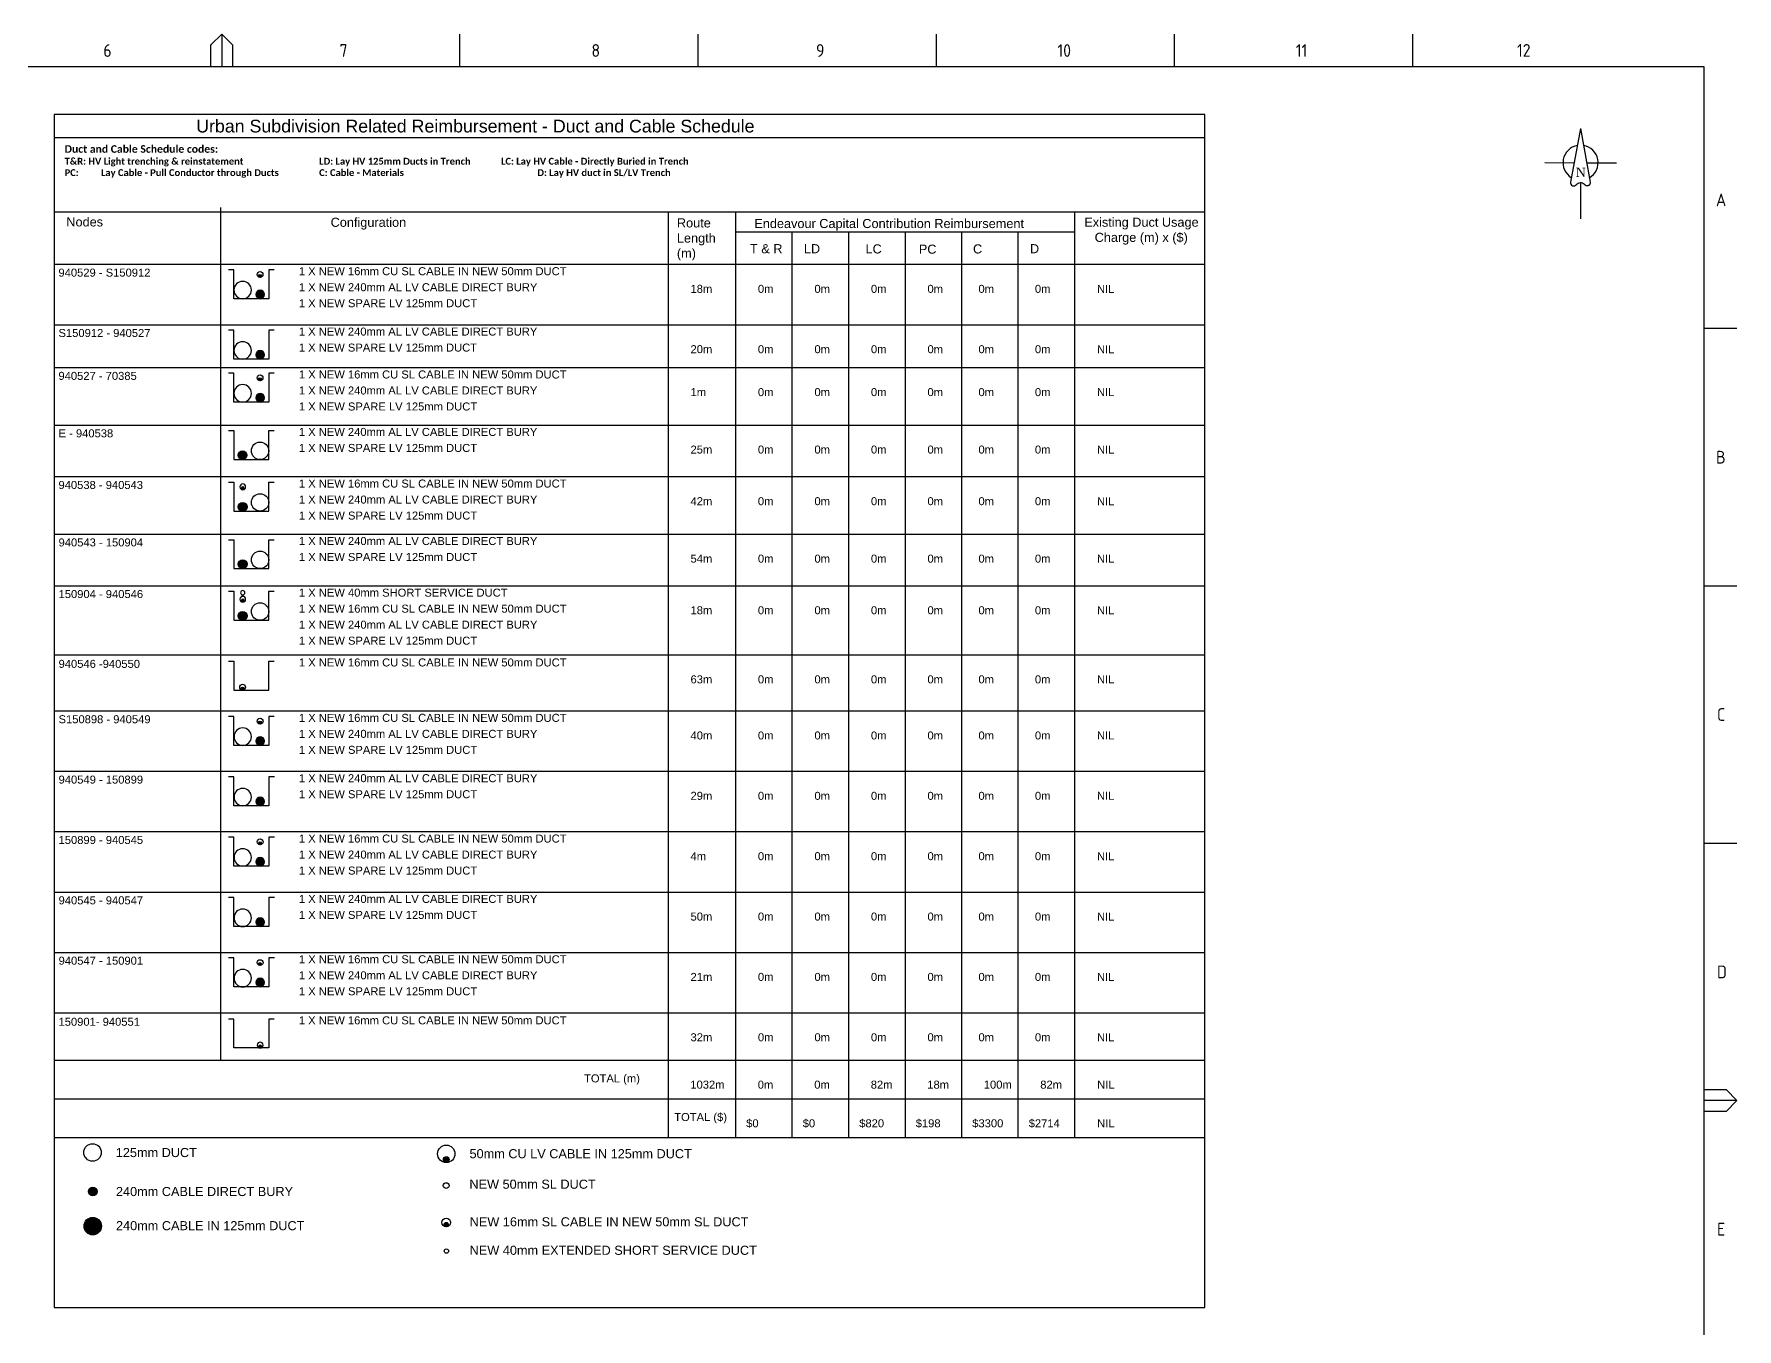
# Paper-space layout 'Retic2' of a CAD drawing. Header units: metres, sheet in millimetres. Extents: x -21 to 813, y -3 to 583.
# Drawn here: x 344.5 to 812.8, y 227.4 to 583.4 of the extents above; entities that cross this region are included whole.
import ezdxf
from ezdxf.enums import TextEntityAlignment as Align

# ---------------------------------------------------------------- set-up
doc = ezdxf.new("R2010")
doc.units = ezdxf.units.M
doc.linetypes.add('Cable Exist UG', pattern=[8.2, 4, -1.2, 1.8, -1.2])
doc.linetypes.add('IE Trench LV', pattern=[6.5, 5, -1.5])
doc.layers.get('0').update_dxf_attribs({"color": 6})
for name, color, linetype in [('Duct_SP_NEW', 2, 'Continuous'), ('Notes', 7, 'Continuous'), ('SupportsUG_SP_EXT', 7, 'Continuous')]:
    doc.layers.add(name, color=color, linetype=linetype)
doc.styles.add('iecISOCP', font='isocp.shx')
doc.styles.add('iecNAME', font='times.ttf')
doc.styles.get("Standard").update_dxf_attribs({"font": 'arial.ttf'})

# ---------------------------------------------------------------- blocks, each defined once
blk = doc.blocks.new('NorthPnt 11(NP11)')
for p, q in [((-19.7, 0.02), (-3.49, 0)), ((3.32, 0), (19.7, -0.02)), ((-0.08, -10.94), (-0.08, -30.8))]:
    blk.add_line(p, q)
for points in [[(-0.08, 18.81), (-5.43, -10.68, 0.877048), (-2.29, -11.9, -0.1543), (-0.08, -10.94, 0.090511)], [(-0.08, 18.81), (5.26, -10.68, -0.877048), (2.13, -11.9, 0.1543), (-0.08, -10.94, -0.090511)]]:
    blk.add_lwpolyline(points, format="xyb")
for start, end in [(100.5988, 238.86433), (300.09942, 80.43745)]:
    blk.add_arc((0, 0), 9.64, start, end)
at = {"color": 7, "style": 'iecNAME'}
blk.add_text('N', height=5.02, dxfattribs=at).set_placement((-2.62, -7.82))
blk = doc.blocks.new('A1_FRAME_TITLE')
at = {"layer": 'Notes', "linetype": 'Continuous'}
for p, q in [((413.68, 580.39), (416.68, 583.39)), ((416.68, 583.39), (416.68, 574.39)), ((416.68, 583.39), (419.68, 580.39)), ((482.19, 574.39), (482.19, 583.39)), ((547.7, 574.39), (547.7, 583.39)), ((613.21, 574.39), (613.21, 583.39)), ((678.72, 574.39), (678.72, 583.39)), ((744.23, 574.39), (744.23, 583.39)), ((413.68, 574.39), (413.68, 580.39)), ((419.68, 580.39), (419.68, 574.39)), ((833.35, 502.43), (824.35, 502.43)), ((824.37, 431.68), (833.35, 431.68)), ((824.35, 360.93), (833.35, 360.93)), ((824.37, 293.18), (830.35, 293.18)), ((830.35, 293.18), (833.35, 290.18)), ((833.35, 290.18), (824.35, 290.18)), ((830.35, 287.18), (824.37, 287.18)), ((833.35, 290.18), (830.35, 287.18))]:
    blk.add_line(p, q, dxfattribs=at)
at = {"layer": 'Notes', "color": 3, "linetype": 'Continuous'}
blk.add_line((824.37, 5.97), (824.37, 574.39), dxfattribs=at)
at = {"layer": 'Notes', "color": 3, "linetype": 'Continuous', "flags": 128}
blk.add_lwpolyline([(824.37, 574.39), (149.5, 574.39)], dxfattribs=at)
blk.add_attdef('DRAFT_NUM', (29.9, 23.29), '', height=2.5, rotation=90)
at = {"layer": 'Notes', "color": 7, "style": 'iecISOCP'}
for s, p in [('12', (772.87, 577.16)), ('6', (384.13, 577.12)), ('7', (449.08, 577.12)), ('8', (518.36, 577.12)), ('9', (580.11, 577.12)), ('10', (646.5, 577.12)), ('11', (712.06, 577.12)), ('A', (827.58, 536.06)), ('B', (827.58, 465.31)), ('C', (827.87, 394.56)), ('D', (827.87, 323.81)), ('E', (827.87, 253.06))]:
    blk.add_text(s, height=3.5, dxfattribs=at).set_placement(p)
for tag, p in [('CAP_NO', (513.19, 43.46)), ('IE_NUM', (513.05, 37.81)), ('REF_No_1', (335.24, 32.31)), ('REF_1', (362.52, 32.31)), ('GEN_WO', (441.71, 31.76)), ('HV_SWITCH', (513.46, 32.16)), ('REF_No_2', (335.24, 26.31)), ('REF_2', (362.52, 26.31)), ('OH_WO', (441.71, 25.81)), ('UBD_REF', (513.05, 25.83)), ('REF_No_3', (335.24, 20.31)), ('REF_3', (362.52, 20.31)), ('UG_WO', (441.71, 20.05)), ('GIS_MAP_No', (513.05, 20.04)), ('REF_No_4', (335.24, 14.31)), ('REF_4', (362.52, 14.31)), ('SUB_WO', (441.71, 13.81)), ('HV_OP_DIAG', (513.33, 14.2)), ('LGA', (512.95, 7.78))]:
    blk.add_attdef(tag, p, '', height=2.5, dxfattribs=at)
at = {"layer": 'Notes', "style": 'iecISOCP'}
for tag, p in [('T1', (684.37, 39.47)), ('T2', (684.37, 34.35)), ('T3', (684.37, 28.92)), ('T4', (684.37, 23.66)), ('T5', (684.37, 18.23)), ('T6', (684.37, 12.97))]:
    blk.add_attdef(tag, text='', height=3.5, dxfattribs=at).set_placement(p, align=Align.CENTER)
at = {"layer": 'Notes', "color": 7, "style": 'iecISOCP'}
for tag, p in [('scale', (567.76, 33.27)), ('DRAWN', (567.76, 24.93)), ('DATE', (567.76, 16.88)), ('CHD', (567.76, 8.37)), ('DESIGN', (605.62, 9.15))]:
    blk.add_attdef(tag, text='', height=2.5, dxfattribs=at).set_placement(p, align=Align.CENTER)
at = {"layer": 'Notes', "color": 4, "style": 'iecISOCP'}
blk.add_attdef('NUM', text='', height=7, dxfattribs=at).set_placement((792.37, 20.12), align=Align.MIDDLE_CENTER)
at = {"layer": 'Notes', "color": 1, "style": 'iecISOCP'}
blk.add_attdef('REV', text='', height=5, dxfattribs=at).set_placement((820.05, 17.1), align=Align.CENTER)
at = {"layer": 'Notes', "color": 7, "style": 'iecISOCP'}
for tag, p in [('NS', (790.71, 8.12)), ('SHTS', (805.41, 8.12))]:
    blk.add_attdef(tag, text='', height=2.5, dxfattribs=at).set_placement(p, align=Align.MIDDLE)
at = {"layer": 'Notes', "style": 'iecISOCP'}
blk.add_attdef('ExportID', (9.08, 2.39), '', height=2.5, dxfattribs=at)
at = {"layer": 'Notes', "style": 'iecISOCP', "flags": 1}
for tag, p in [('ProjectType', (14.17, -26.8)), ('ProjectNumber', (23.56, -26.82)), ('DrawingNumber', (35.51, -26.8)), ('ProjectDescription', (47.56, -26.83)), ('ExportDate', (60.28, -26.79)), ('ExportUserName', (69.15, -26.8)), ('DesignerCompanyName', (81.48, -26.79)), ('ExportAreaOfInterest', (97.1, -26.81)), ('GIS_SUCCESS', (112, -26.78)), ('CAD_SUCCESS', (121.79, -26.78)), ('DEPOTCODE', (132.11, -26.88)), ('ExportCategories', (140.08, -26.8)), ('Comments', (154.38, -26.88))]:
    blk.add_attdef(tag, p, '', height=1, dxfattribs=at)
blk = doc.blocks.new('DUCT_NEW')
blk.add_circle((0, 0.8), 0.8)
at = {"flags": 1}
blk.add_attdef('Z', (0, 0), '', height=0.2, dxfattribs=at)
at = {"flags": 9}
for tag, p in [('DUCT_CODE', (0, 0)), ('XSECT_TYPE', (0, -0.2)), ('STATE', (0, -0.6)), ('OWNED_BY', (0, -1.02)), ('OPERATED_BY', (0, -1.23)), ('FB_REFERENCE', (0, -0.4)), ('NOTES', (0, -0.8)), ('MAINTAINED_BY', (0, -1.42))]:
    blk.add_attdef(tag, text='', height=0.2, dxfattribs=at).set_placement(p, align=Align.MIDDLE_LEFT)
blk = doc.blocks.new('CABLE_LARGE_NEW')
h = blk.add_hatch(color=256)
edge = h.paths.add_edge_path()
edge.add_arc((0, 0.8), 0.8, 0, 360)
blk.add_circle((0, 0.8), 0.8)
for tag, flags, p in [('COND_CODE', 9, (1.5, 0)), ('STATE', 9, (1.5, -0.4)), ('XSECT_SIZE', 9, (1.5, -0.6)), ('OWNED_BY', 9, (1.5, -1)), ('OPERATED_BY', 9, (1.5, -1.2)), ('Z', 1, (1.5, -1.6)), ('FB_REFERENCE', 9, (1.5, -0.2)), ('NOTES', 9, (1.5, -0.8)), ('MAINTAINED_BY', 9, (1.5, -1.4))]:
    blk.add_attdef(tag, text='', height=0.2, dxfattribs=dict(flags=flags)).set_placement(p, align=Align.MIDDLE_LEFT)
blk = doc.blocks.new('TRENCH_LV_2_DUCTS')
blk.add_lwpolyline([(-0.5, 2.65), (0, 2.65), (0, 0), (3.2, 0), (3.2, 2.65), (3.7, 2.65)])
blk = doc.blocks.new('CABLE_SMALL_NEW')
h = blk.add_hatch(color=256)
edge = h.paths.add_edge_path()
edge.add_arc((0, 0.4), 0.4, 0, 360)
blk.add_circle((0, 0.4), 0.4)
for tag, flags, p in [('COND_CODE', 9, (1.5, 0)), ('XSECT_SIZE', 9, (1.5, -0.6)), ('STATE', 9, (1.5, -0.4)), ('FB_REFERENCE', 9, (1.5, -0.2)), ('NOTES', 9, (1.5, -0.8)), ('Z', 1, (1.5, -1.6)), ('OWNED_BY', 9, (1.5, -1)), ('OPERATED_BY', 9, (1.5, -1.2)), ('MAINTAINED_BY', 9, (1.5, -1.4))]:
    blk.add_attdef(tag, text='', height=0.2, dxfattribs=dict(flags=flags)).set_placement(p, align=Align.MIDDLE_LEFT)

psp = doc.layouts.new('Retic2')

# ---------------------------------------------------------------- linework, layer by layer
at = {"color": 7, "lineweight": -3}
for p, q in [((350.08323, 561.28638), (350.08716, 254.50829)), ((666.46394, 561.28638), (350.08323, 561.28638)), ((666.4439, 233.2536), (666.46394, 561.28638)), ((350.08347, 542.08974), (350.08743, 233.2536)), ((395.77641, 535.72961), (395.77641, 301.29613)), ((395.77643, 534.48672), (395.77643, 301.29613)), ((518.87925, 534.48672), (518.87925, 280.04144)), ((537.41136, 534.48672), (537.41136, 280.04144)), ((537.41136, 534.48672), (537.41136, 280.04144)), ((630.65445, 534.48672), (630.65445, 280.04144)), ((537.41136, 529.05886), (628.25929, 529.05886)), ((552.95187, 529.05886), (552.95187, 280.04144)), ((552.95187, 529.05886), (552.95187, 280.04144)), ((568.49239, 529.05886), (568.49239, 280.04144)), ((568.49239, 529.05886), (568.49239, 280.04144)), ((571.7754, 529.05886), (630.65445, 529.05886)), ((584.0329, 529.05886), (584.0329, 280.04144)), ((584.0329, 529.05886), (584.0329, 280.04144)), ((599.57342, 529.05886), (599.57342, 280.04144)), ((615.10167, 529.05886), (615.10167, 280.04144)), ((350.08689, 233.2536), (666.44519, 233.2536))]:
    psp.add_line(p, q, dxfattribs=at)
for points in [[(350.08349, 554.92625), (666.46355, 554.92625)], [(350.08349, 534.48672), (666.4623, 534.48672)], [(350.08349, 520.09008), (666.46142, 520.09008)], [(350.08349, 520.09008), (666.46142, 520.09008)], [(350.08349, 520.09008), (666.46142, 520.09008)], [(350.08349, 520.09008), (666.46142, 520.09008)], [(350.07982, 503.49486), (666.46041, 503.49486)], [(350.09115, 491.69964), (666.45969, 491.69964)], [(350.07982, 475.90442), (666.45872, 475.90442)], [(350.07982, 475.90442), (666.45872, 475.90442)], [(350.10079, 461.70919), (666.45785, 461.70919)], [(350.08945, 445.91397), (666.45689, 445.91397)], [(350.08945, 445.91397), (666.45689, 445.91397)], [(350.11043, 431.71875), (666.45602, 431.71875)], [(350.11213, 412.72353), (666.45486, 412.72353)], [(350.10806, 397.29788), (666.45392, 397.29788)], [(350.10976, 380.70266), (666.4529, 380.70266)], [(350.11145, 364.10744), (666.45189, 364.10744)], [(350.11315, 347.51222), (666.45088, 347.51222)], [(350.11145, 330.91699), (666.44986, 330.91699)], [(350.11315, 314.32177), (666.44885, 314.32177)], [(350.09283, 301.29613), (666.44805, 301.29613)], [(350.13109, 290.66878), (666.50527, 290.66878)], [(350.13109, 280.04144), (666.50527, 280.04144)]]:
    psp.add_lwpolyline(points, dxfattribs=at)

# ---------------------------------------------------------------- block references
at = {"layer": 'Duct_SP_NEW', "linetype": 'IE Trench LV', "yscale": 3, "zscale": 3}
for p, xscale in [((409.0944, 510.60635), -3), ((409.08422, 494.01113), -3), ((409.0944, 482.21591), -3), ((399.49187, 466.42068), 3), ((399.50205, 452.22546), 3), ((399.50151, 436.43024), 3), ((399.50321, 422.23502), 3), ((399.50084, 403.04298), 3), ((409.10283, 387.81415), -3), ((409.10452, 371.21893), -3), ((409.10622, 354.62371), -3), ((409.10452, 338.02848), -3), ((409.10622, 321.43326), -3), ((409.08963, 304.64123), -3)]:
    psp.add_blockref('TRENCH_LV_2_DUCTS', p, dxfattribs=dict(at, xscale=xscale))
at = {"layer": 'Duct_SP_NEW', "linetype": 'Cable Exist UG'}
for name, p, xscale, yscale, zscale in [('DUCT_NEW', (401.90657, 510.60635), -3, 3, 3), ('CABLE_LARGE_NEW', (406.68114, 516.47858), 0.5, 0.5, 0.5), ('CABLE_LARGE_NEW', (406.70464, 510.60635), -1.5, 1.5, 1.5), ('DUCT_NEW', (401.89639, 494.01113), -3, 3, 3), ('CABLE_LARGE_NEW', (406.69446, 494.01113), -1.5, 1.5, 1.5), ('DUCT_NEW', (401.90657, 482.21591), -3, 3, 3), ('CABLE_LARGE_NEW', (406.68114, 488.08813), 0.5, 0.5, 0.5), ('CABLE_LARGE_NEW', (406.70464, 482.2159), -1.5, 1.5, 1.5), ('CABLE_LARGE_NEW', (401.88163, 466.42068), 1.5, 1.5, 1.5), ('DUCT_NEW', (406.67971, 466.42068), 3, 3, 3), ('CABLE_LARGE_NEW', (401.89181, 452.22546), 1.5, 1.5, 1.5), ('CABLE_LARGE_NEW', (401.91532, 458.09769), -0.5, 0.5, 0.5), ('DUCT_NEW', (406.68989, 452.22546), 3, 3, 3), ('DUCT_NEW', (406.68935, 436.43024), 3, 3, 3), ('CABLE_LARGE_NEW', (401.89127, 436.43024), 1.5, 1.5, 1.5), ('DUCT_NEW', (401.91647, 429.19519), -0.75, 0.75, 0.75), ('CABLE_LARGE_NEW', (401.91647, 427.19108), -0.5, 0.5, 0.5), ('DUCT_NEW', (406.69104, 422.23502), 3, 3, 3), ('CABLE_LARGE_NEW', (401.89297, 422.23501), 1.5, 1.5, 1.5), ('CABLE_LARGE_NEW', (401.8906, 403.04298), 0.5, 0.5, 0.5), ('CABLE_LARGE_NEW', (406.68957, 393.68638), 0.5, 0.5, 0.5), ('DUCT_NEW', (401.91499, 387.81415), -3, 3, 3), ('CABLE_LARGE_NEW', (406.71307, 387.81415), -1.5, 1.5, 1.5), ('DUCT_NEW', (401.91669, 371.21893), -3, 3, 3), ('CABLE_LARGE_NEW', (406.71477, 371.21893), -1.5, 1.5, 1.5), ('CABLE_LARGE_NEW', (406.69296, 360.49593), 0.5, 0.5, 0.5), ('DUCT_NEW', (401.91839, 354.62371), -3, 3, 3), ('CABLE_LARGE_NEW', (406.71646, 354.6237), -1.5, 1.5, 1.5), ('DUCT_NEW', (401.91669, 338.02848), -3, 3, 3), ('CABLE_LARGE_NEW', (406.71477, 338.02848), -1.5, 1.5, 1.5), ('CABLE_LARGE_NEW', (406.69296, 327.30549), 0.5, 0.5, 0.5), ('DUCT_NEW', (401.91839, 321.43326), -3, 3, 3), ('CABLE_LARGE_NEW', (406.71646, 321.43326), -1.5, 1.5, 1.5), ('CABLE_LARGE_NEW', (406.69987, 304.64122), -0.5, 0.5, 0.5), ('DUCT_NEW', (457.8841, 255.47079), 1.5, 1.5, 1.5), ('CABLE_LARGE_NEW', (457.8841, 255.47079), 0.75, 0.75, 0.75), ('DUCT_NEW', (457.92286, 248.1898), 0.75, 0.75, 0.75)]:
    psp.add_blockref(name, p, dxfattribs=dict(at, xscale=xscale, yscale=yscale, zscale=zscale))
for name, p in [('DUCT_NEW', (406.68114, 516.47858)), ('DUCT_NEW', (406.68114, 488.08813)), ('DUCT_NEW', (401.88867, 403.04298)), ('DUCT_NEW', (406.68957, 393.68638)), ('DUCT_NEW', (406.69296, 360.49593)), ('DUCT_NEW', (406.69296, 327.30549)), ('CABLE_LARGE_NEW', (457.88507, 273.12932)), ('DUCT_NEW', (457.85418, 265.99591))]:
    psp.add_blockref(name, p, dxfattribs=at)
at = {"layer": 'Duct_SP_NEW', "linetype": 'Cable Exist UG', "xscale": -1}
for p in [(401.91531, 458.09769), (401.91647, 427.19108), (406.70179, 304.64123)]:
    psp.add_blockref('DUCT_NEW', p, dxfattribs=at)
at = {"layer": 'Duct_SP_NEW', "linetype": 'Continuous'}
for name, p, xscale, yscale, zscale in [('DUCT_NEW', (360.61104, 273.50009), 3, 3, 3), ('DUCT_NEW', (457.8813, 273.12932), 3, 3, 3), ('CABLE_SMALL_NEW', (360.65973, 263.98326), 3, 3, 3), ('CABLE_SMALL_NEW', (360.66716, 253.24985), 6, 6, 6), ('DUCT_NEW', (360.66904, 253.24985), 3, 3, 3)]:
    psp.add_blockref(name, p, dxfattribs=dict(at, xscale=xscale, yscale=yscale, zscale=zscale))
at = {"layer": 'Notes', "xscale": 0.5, "yscale": 0.5, "zscale": 0.5}
psp.add_blockref('NorthPnt 11(NP11)', (769.79188, 548.02731), dxfattribs=at)
at = {"layer": 'SupportsUG_SP_EXT'}
psp.add_blockref('A1_FRAME_TITLE', (-20.549, 0), dxfattribs=at)

# ---------------------------------------------------------------- texts
at = {"color": 7, "lineweight": -3}
psp.add_text('Urban Subdivision Related Reimbursement - Duct and Cable Schedule     ', height=3.5, dxfattribs=at).set_placement((469.27388, 558.09166), align=Align.MIDDLE_CENTER)
at = {"color": 7, "lineweight": -3, "attachment_point": 1}
for s, insert, char_height, width in [('{\\fCalibri|b1|i0|c0|p34;\\H0.83333x;\\C0;Duct and Cable Schedule codes: \\fCalibri|b0|i0|c0|p34;\\P\\fCalibri|b1|i0|c0|p34;\\H0.9x;T&R: HV Light trenching & reinstatement            ^I^ILD: Lay HV 125mm Ducts in Trench            ^ILC: Lay HV Cable - Directly Buried in Trench\\fCalibri|b0|i0|c0|p34;\\H2.42x; \\H0.41323x;\\P\\fCalibri|b1|i0|c0|p34;PC:^ILay Cable - Pull Conductor through Ducts     ^IC: Cable - Materials                                         ^ID: Lay HV duct in SL/LV Trench\\H1.9515x; }', (352.93034, 552.83921), 2.5, 217.1539109), ('Nodes', (353.41132, 533.00341), 2.5, 21.3006789), ('{\\C7;Configuration}', (426.08556, 532.89365), 2.5, 31.8297085), ('Route \\PLength \\P(m)', (521.3087, 532.73033), 2.5, 28.8336752), ('Endeavour Capital Contribution Reimbursement', (542.60366, 532.55695), 2.5, 83.5462768), ('\\pi3.1695;Existing Duct Usage \\P\\pi6.0242;Charge (m) x ($)', (630.161, 532.92215), 2.5, 37.3638183), ('T & R', (541.40836, 525.63205), 2.5, 37.3638183), ('LD', (556.22697, 525.63073), 2.5, 37.3638183), ('LC', (573.16884, 525.57428), 2.5, 37.3638183), ('PC', (587.83037, 525.50608), 2.5, 37.3638183), ('C', (602.73289, 525.57428), 2.5, 37.3638183), ('D', (618.39478, 525.63073), 2.5, 37.3638183), ('940529 - S150912', (351.24258, 518.90727), 2.2, 54.1159856), ('18m', (525.05056, 514.44692), 2.2, 34.1570666), ('0m', (543.58267, 514.44692), 2.2, 34.1570666), ('0m', (559.12318, 514.44692), 2.2, 34.1570666), ('0m', (574.6637, 514.44692), 2.2, 34.1570666), ('0m', (590.20421, 514.44692), 2.2, 34.1570666), ('0m', (604.22774, 514.44692), 2.2, 34.1570666), ('0m', (619.75599, 514.44692), 2.2, 34.1570666), ('NIL', (636.82576, 514.44692), 2.2, 34.1570666), ('S150912 - 940527', (351.25392, 502.31205), 2.2, 54.1159856), ('20m', (525.05056, 497.8517), 2.2, 34.1570666), ('0m', (543.58267, 497.8517), 2.2, 34.1570666), ('0m', (559.12318, 497.8517), 2.2, 34.1570666), ('0m', (574.6637, 497.8517), 2.2, 34.1570666), ('0m', (590.20421, 497.8517), 2.2, 34.1570666), ('0m', (604.22774, 497.8517), 2.2, 34.1570666), ('0m', (619.75599, 497.8517), 2.2, 34.1570666), ('NIL', (636.82576, 497.8517), 2.2, 34.1570666), ('940527 - 70385', (351.24258, 490.51683), 2.2, 54.1159856), ('1m', (525.05056, 486.05648), 2.2, 34.1570666), ('0m', (543.58267, 486.05648), 2.2, 34.1570666), ('0m', (559.12318, 486.05648), 2.2, 34.1570666), ('0m', (574.6637, 486.05648), 2.2, 34.1570666), ('0m', (590.20421, 486.05648), 2.2, 34.1570666), ('0m', (604.22774, 486.05648), 2.2, 34.1570666), ('0m', (619.75599, 486.05648), 2.2, 34.1570666), ('NIL', (636.82576, 486.05648), 2.2, 34.1570666), ('E - 940538', (351.26356, 474.72161), 2.2, 54.1159856), ('25m', (525.05056, 470.26126), 2.2, 34.1570666), ('0m', (543.58267, 470.26126), 2.2, 34.1570666), ('0m', (559.12318, 470.26126), 2.2, 34.1570666), ('0m', (574.6637, 470.26126), 2.2, 34.1570666), ('0m', (590.20421, 470.26126), 2.2, 34.1570666), ('0m', (604.22774, 470.26126), 2.2, 34.1570666), ('0m', (619.75599, 470.26126), 2.2, 34.1570666), ('NIL', (636.82576, 470.26126), 2.2, 34.1570666), ('940538 - 940543', (351.25222, 460.52638), 2.2, 54.1159856), ('42m', (525.05056, 456.06603), 2.2, 34.1570666), ('0m', (543.58267, 456.06603), 2.2, 34.1570666), ('0m', (559.12318, 456.06603), 2.2, 34.1570666), ('0m', (574.6637, 456.06603), 2.2, 34.1570666), ('0m', (590.20421, 456.06603), 2.2, 34.1570666), ('0m', (604.22774, 456.06603), 2.2, 34.1570666), ('0m', (619.75599, 456.06603), 2.2, 34.1570666), ('NIL', (636.82576, 456.06603), 2.2, 34.1570666), ('940543 - 150904', (351.2732, 444.73116), 2.2, 54.1159856), ('54m', (525.05056, 440.27081), 2.2, 34.1570666), ('0m', (543.58267, 440.27081), 2.2, 34.1570666), ('0m', (559.12318, 440.27081), 2.2, 34.1570666), ('0m', (574.6637, 440.27081), 2.2, 34.1570666), ('0m', (590.20421, 440.27081), 2.2, 34.1570666), ('0m', (604.22774, 440.27081), 2.2, 34.1570666), ('0m', (619.75599, 440.27081), 2.2, 34.1570666), ('NIL', (636.82576, 440.27081), 2.2, 34.1570666), ('150904 - 940546', (351.27489, 430.53594), 2.2, 54.1159856), ('18m', (525.05056, 426.07559), 2.2, 34.1570666), ('0m', (543.58267, 426.07559), 2.2, 34.1570666), ('0m', (559.12318, 426.07559), 2.2, 34.1570666), ('0m', (574.6637, 426.07559), 2.2, 34.1570666), ('0m', (590.20421, 426.07559), 2.2, 34.1570666), ('0m', (604.22774, 426.07559), 2.2, 34.1570666), ('0m', (619.75599, 426.07559), 2.2, 34.1570666), ('NIL', (636.82576, 426.07559), 2.2, 34.1570666), ('940546 -940550', (351.27252, 411.3439), 2.2, 54.1159856), ('63m', (525.05056, 407.08037), 2.2, 34.1570666), ('0m', (543.58267, 407.08037), 2.2, 34.1570666), ('0m', (559.12318, 407.08037), 2.2, 34.1570666), ('0m', (574.6637, 407.08037), 2.2, 34.1570666), ('0m', (590.20421, 407.08037), 2.2, 34.1570666), ('0m', (604.22774, 407.08037), 2.2, 34.1570666), ('0m', (619.75599, 407.08037), 2.2, 34.1570666), ('NIL', (636.82576, 407.08037), 2.2, 34.1570666), ('S150898 - 940549', (351.27252, 396.11507), 2.2, 54.1159856), ('40m', (525.05056, 391.65472), 2.2, 34.1570666), ('0m', (543.58267, 391.65472), 2.2, 34.1570666), ('0m', (559.12318, 391.65472), 2.2, 34.1570666), ('0m', (574.6637, 391.65472), 2.2, 34.1570666), ('0m', (590.20421, 391.65472), 2.2, 34.1570666), ('0m', (604.22774, 391.65472), 2.2, 34.1570666), ('0m', (619.75599, 391.65472), 2.2, 34.1570666), ('NIL', (636.82576, 391.65472), 2.2, 34.1570666), ('940549 - 150899', (351.27422, 379.51985), 2.2, 54.1159856), ('29m', (525.05056, 375.0595), 2.2, 34.1570666), ('0m', (543.58267, 375.0595), 2.2, 34.1570666), ('0m', (559.12318, 375.0595), 2.2, 34.1570666), ('0m', (574.6637, 375.0595), 2.2, 34.1570666), ('0m', (590.20421, 375.0595), 2.2, 34.1570666), ('0m', (604.22774, 375.0595), 2.2, 34.1570666), ('0m', (619.75599, 375.0595), 2.2, 34.1570666), ('NIL', (636.82576, 375.0595), 2.2, 34.1570666), ('150899 - 940545', (351.27592, 362.92463), 2.2, 54.1159856), ('4m', (525.05056, 358.46428), 2.2, 34.1570666), ('0m', (543.58267, 358.46428), 2.2, 34.1570666), ('0m', (559.12318, 358.46428), 2.2, 34.1570666), ('0m', (574.6637, 358.46428), 2.2, 34.1570666), ('0m', (590.20421, 358.46428), 2.2, 34.1570666), ('0m', (604.22774, 358.46428), 2.2, 34.1570666), ('0m', (619.75599, 358.46428), 2.2, 34.1570666), ('NIL', (636.82576, 358.46428), 2.2, 34.1570666), ('940545 - 940547', (351.27422, 346.32941), 2.2, 54.1159856), ('50m', (525.05056, 341.86906), 2.2, 34.1570666), ('0m', (543.58267, 341.86906), 2.2, 34.1570666), ('0m', (559.12318, 341.86906), 2.2, 34.1570666), ('0m', (574.6637, 341.86906), 2.2, 34.1570666), ('0m', (590.20421, 341.86906), 2.2, 34.1570666), ('0m', (604.22774, 341.86906), 2.2, 34.1570666), ('0m', (619.75599, 341.86906), 2.2, 34.1570666), ('NIL', (636.82576, 341.86906), 2.2, 34.1570666), ('940547 - 150901', (351.27592, 329.73418), 2.2, 54.1159856), ('21m', (525.05056, 325.27383), 2.2, 34.1570666), ('0m', (543.58267, 325.27383), 2.2, 34.1570666), ('0m', (559.12318, 325.27383), 2.2, 34.1570666), ('0m', (574.6637, 325.27383), 2.2, 34.1570666), ('0m', (590.20421, 325.27383), 2.2, 34.1570666), ('0m', (604.22774, 325.27383), 2.2, 34.1570666), ('0m', (619.75599, 325.27383), 2.2, 34.1570666), ('NIL', (636.82576, 325.27383), 2.2, 34.1570666), ('150901- 940551', (351.25932, 312.94215), 2.2, 54.1159856), ('32m', (525.05056, 308.67861), 2.2, 34.1570666), ('0m', (543.58267, 308.67861), 2.2, 34.1570666), ('0m', (559.12318, 308.67861), 2.2, 34.1570666), ('0m', (574.6637, 308.67861), 2.2, 34.1570666), ('0m', (590.20421, 308.67861), 2.2, 34.1570666), ('0m', (604.22774, 308.67861), 2.2, 34.1570666), ('0m', (619.75599, 308.67861), 2.2, 34.1570666), ('NIL', (636.82576, 308.67861), 2.2, 34.1570666), ('TOTAL (m)', (495.77501, 297.37139), 2.2, 54.1159856), ('1032m', (525.00236, 295.65297), 2.2, 54.1159856), ('0m', (543.53447, 295.65297), 2.2, 54.1159856), ('0m', (559.07498, 295.65297), 2.2, 54.1159856), ('82m', (574.6155, 295.65297), 2.2, 54.1159856), ('18m', (590.15601, 295.65297), 2.2, 54.1159856), ('100m', (605.69653, 295.65297), 2.2, 54.1159856), ('82m', (621.22478, 295.65297), 2.2, 54.1159856), ('NIL', (636.87223, 295.65297), 2.2, 34.1570666), ('TOTAL ($)', (520.57789, 286.74404), 2.2, 54.1159856), ('$0', (540.36061, 285.02562), 2.2, 54.1159856), ('$0', (555.90113, 285.02562), 2.2, 54.1159856), ('$820', (571.44164, 285.02562), 2.2, 54.1159856), ('$198', (586.98216, 285.02562), 2.2, 54.1159856), ('$3300', (602.52267, 285.02562), 2.2, 54.1159856), ('$2714', (618.05092, 285.02562), 2.2, 54.1159856), ('NIL', (636.87223, 285.02562), 2.2, 34.1570666)]:
    psp.add_mtext(s, dxfattribs=dict(at, insert=insert, char_height=char_height, width=width))
at = {"color": 7, "lineweight": -3, "char_height": 2.2, "width": 92.2638434, "attachment_point": 1, "line_spacing_factor": 1.2}
for s, insert in [('1 X NEW 16mm CU SL CABLE IN NEW 50mm DUCT\\P1 X NEW 240mm AL LV CABLE DIRECT BURY\\P1 X NEW SPARE LV 125mm DUCT', (417.35503, 519.2938)), ('1 X NEW 240mm AL LV CABLE DIRECT BURY\\P1 X NEW SPARE LV 125mm DUCT', (417.34145, 502.69858)), ('1 X NEW 16mm CU SL CABLE IN NEW 50mm DUCT\\P1 X NEW 240mm AL LV CABLE DIRECT BURY\\P1 X NEW SPARE LV 125mm DUCT', (417.35503, 490.90336)), ('1 X NEW 240mm AL LV CABLE DIRECT BURY\\P1 X NEW SPARE LV 125mm DUCT', (417.35109, 475.10813)), ('1 X NEW 16mm CU SL CABLE IN NEW 50mm DUCT\\P1 X NEW 240mm AL LV CABLE DIRECT BURY\\P1 X NEW SPARE LV 125mm DUCT', (417.36467, 460.91291)), ('1 X NEW 240mm AL LV CABLE DIRECT BURY\\P1 X NEW SPARE LV 125mm DUCT', (417.36073, 445.11769)), ('1 X NEW 40mm SHORT SERVICE DUCT\\P1 X NEW 16mm CU SL CABLE IN NEW 50mm DUCT\\P1 X NEW 240mm AL LV CABLE DIRECT BURY\\P1 X NEW SPARE LV 125mm DUCT', (417.36582, 430.92247)), ('1 X NEW 16mm CU SL CABLE IN NEW 50mm DUCT', (417.36345, 411.73043)), ('1 X NEW 16mm CU SL CABLE IN NEW 50mm DUCT\\P1 X NEW 240mm AL LV CABLE DIRECT BURY\\P1 X NEW SPARE LV 125mm DUCT', (417.36345, 396.5016)), ('1 X NEW 240mm AL LV CABLE DIRECT BURY\\P1 X NEW SPARE LV 125mm DUCT', (417.36515, 379.90638)), ('1 X NEW 16mm CU SL CABLE IN NEW 50mm DUCT\\P1 X NEW 240mm AL LV CABLE DIRECT BURY\\P1 X NEW SPARE LV 125mm DUCT', (417.36685, 363.31116)), ('1 X NEW 240mm AL LV CABLE DIRECT BURY\\P1 X NEW SPARE LV 125mm DUCT', (417.36515, 346.71593)), ('1 X NEW 16mm CU SL CABLE IN NEW 50mm DUCT\\P1 X NEW 240mm AL LV CABLE DIRECT BURY\\P1 X NEW SPARE LV 125mm DUCT', (417.36685, 330.12071)), ('1 X NEW 16mm CU SL CABLE IN NEW 50mm DUCT', (417.35025, 313.32868))]:
    psp.add_mtext(s, dxfattribs=dict(at, insert=insert))
at = {"char_height": 2.5, "attachment_point": 4, "line_spacing_factor": 1.2}
for s, insert, width in [('{\\C7;125mm DUCT }', (367.00391, 275.87017), 36.6991224), ('{\\C7;50mm CU LV CABLE IN 125mm DUCT}', (464.27794, 275.55185), 64.0948938), ('{\\C7;NEW 50mm SL DUCT}', (464.24706, 267.16599), 71.913257), ('{\\C7;240mm CABLE DIRECT BURY}', (367.05261, 265.15335), 64.0948938), ('{\\C7;NEW 16mm SL CABLE IN NEW 50mm SL DUCT}', (464.32523, 256.82426), 100.530146), ('{\\C7;240mm CABLE IN 125mm DUCT }', (367.06192, 255.76356), 82.5484822), ('{\\C7;NEW 40mm EXTENDED SHORT SERVICE DUCT}', (464.31574, 248.99836), 98.1079384)]:
    psp.add_mtext(s, dxfattribs=dict(at, insert=insert, width=width))

doc.saveas('drawing.dxf')
